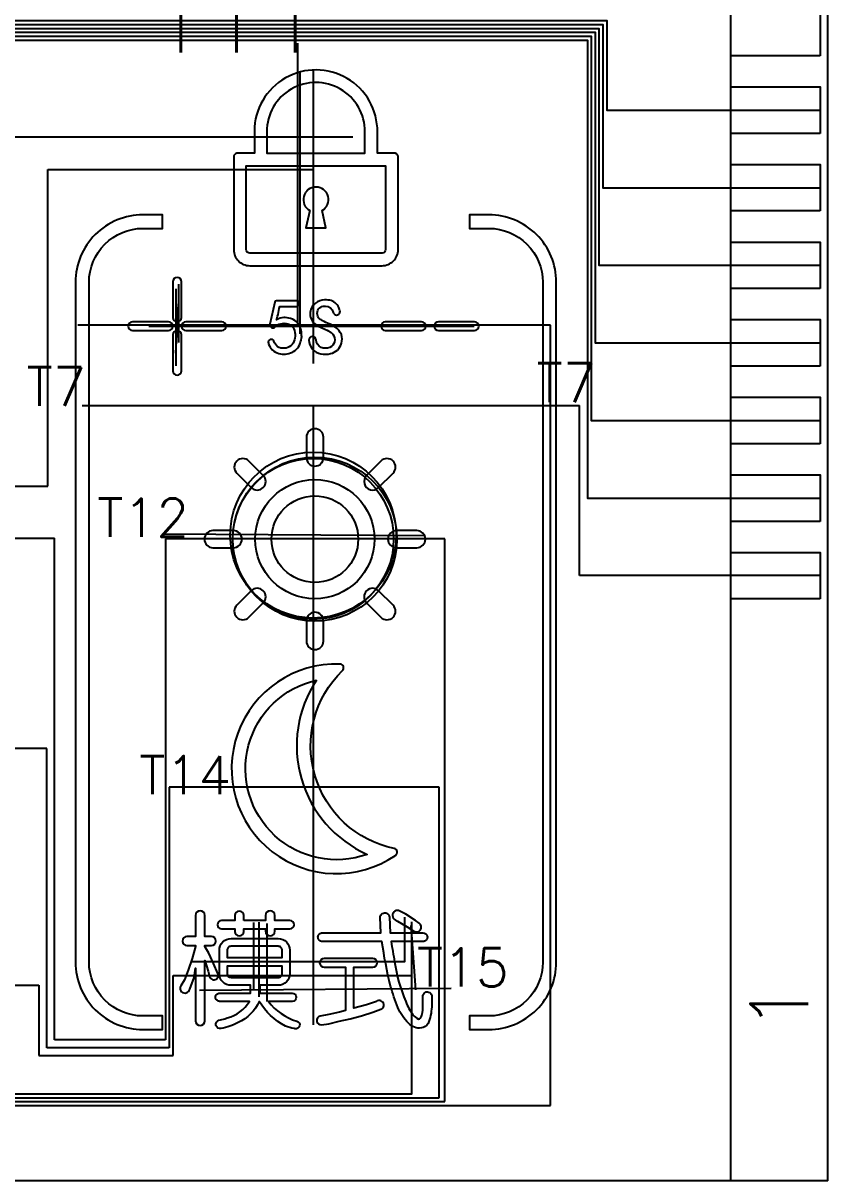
# Model space of a CAD drawing. Header units: millimetres. Extents: x -41 to 727, y -91 to 104.
# Drawn here: x 356.01 to 376.75, y 37.01 to 66.85 of the extents above; entities that cross this region are included whole.
import ezdxf
from ezdxf.enums import TextEntityAlignment as Align

# ---------------------------------------------------------------- set-up
doc = ezdxf.new("R2010")
doc.units = ezdxf.units.MM
doc.header["$LTSCALE"] = 3
doc.header["$MEASUREMENT"] = 0
for name, color, linetype in [('COM', 1, 'Continuous'), ('DIM', 102, 'Continuous'), ('SEG', 3, 'Continuous')]:
    doc.layers.add(name, color=color, linetype=linetype)
doc.styles.add('ROMANS', font='romans.shx')

msp = doc.modelspace()

# ---------------------------------------------------------------- linework, layer by layer
for p, q in [((374.251, 37.006), (374.251, 96.206)), ((376.751, 37.006), (376.751, 96.206)), ((376.751, 37.006), (301.751, 37.006))]:
    msp.add_line(p, q)
for points in [[(376.551, 66.006), (374.251, 66.006), (374.251, 67.206), (376.551, 67.206)], [(376.551, 64.006), (374.251, 64.006), (374.251, 65.206), (376.551, 65.206)], [(376.551, 62.006), (374.251, 62.006), (374.251, 63.206), (376.551, 63.206)], [(376.551, 60.006), (374.251, 60.006), (374.251, 61.206), (376.551, 61.206)], [(376.551, 58.006), (374.251, 58.006), (374.251, 59.206), (376.551, 59.206)], [(376.551, 56.006), (374.251, 56.006), (374.251, 57.206), (376.551, 57.206)], [(376.551, 54.006), (374.251, 54.006), (374.251, 55.206), (376.551, 55.206)], [(376.551, 52.006), (374.251, 52.006), (374.251, 53.206), (376.551, 53.206)]]:
    msp.add_lwpolyline(points, close=True)
for points in [[(365.672, 61.011), (365.672, 63.397, 0.414214), (365.574, 63.495), (365.14, 63.495), (365.14, 64.045, 1.000475), (361.966, 64.065), (361.966, 63.495), (361.532, 63.495, 0.414214), (361.434, 63.397), (361.434, 61.011, 0.414214), (361.848, 60.596), (365.258, 60.596, 0.414214)], [(364.817, 64.046, 1.007782), (362.288, 64.046), (362.288, 63.495), (364.817, 63.495)], [(365.258, 60.919), (361.848, 60.919, -0.414214), (361.757, 61.011), (361.757, 63.173), (365.349, 63.173), (365.349, 61.011, -0.414214)], [(363.395, 62.016), (363.297, 61.57), (363.809, 61.57), (363.711, 62.016, 3.847294)], [(357.355, 60.168), (357.355, 42.646, 0.414214), (359.095, 40.906), (359.595, 40.906), (359.595, 41.256), (359.095, 41.256, -0.414214), (357.705, 42.646), (357.705, 60.168, -0.414214), (359.095, 61.558), (359.595, 61.558), (359.595, 61.908), (359.095, 61.908, 0.414214)], [(369.401, 60.168), (369.401, 42.646, -0.414214), (368.011, 41.256), (367.511, 41.256), (367.511, 40.906), (368.011, 40.906, 0.414214), (369.751, 42.646), (369.751, 60.168, 0.414214), (368.011, 61.908), (367.511, 61.908), (367.511, 61.558), (368.011, 61.558, -0.414214)], [(359.865, 59.258, 1), (360.088, 59.258), (360.088, 60.183, 1), (359.865, 60.183)], [(362.369, 59.09, 0.758247), (362.506, 59.016), (362.529, 59.038), (362.566, 59.065), (362.606, 59.085), (362.651, 59.099), (362.691, 59.107), (362.739, 59.111), (362.784, 59.108), (362.827, 59.099), (362.854, 59.089), (362.894, 59.068), (362.93, 59.039), (362.963, 59.003), (362.984, 58.965), (363.001, 58.923), (363.013, 58.877), (363.019, 58.827), (363.017, 58.776), (363.011, 58.729), (363.001, 58.684), (362.987, 58.643), (362.965, 58.602), (362.938, 58.565), (362.905, 58.534), (362.867, 58.507), (362.867, 58.506), (362.83, 58.487), (362.789, 58.474), (362.744, 58.468), (362.695, 58.468), (362.643, 58.474), (362.634, 58.476), (362.598, 58.489), (362.566, 58.508), (362.537, 58.535), (362.511, 58.569), (362.488, 58.61), (362.471, 58.649, 0.97311), (362.328, 58.598), (362.335, 58.577), (362.354, 58.533), (362.375, 58.493), (362.4, 58.458), (362.428, 58.428), (362.459, 58.402), (362.469, 58.395), (362.509, 58.369), (362.551, 58.347), (362.594, 58.331), (362.638, 58.32), (362.683, 58.314), (362.718, 58.313), (362.767, 58.315), (362.813, 58.321), (362.857, 58.332), (362.899, 58.346), (362.937, 58.362), (362.978, 58.385), (363.016, 58.411), (363.051, 58.442), (363.078, 58.47), (363.106, 58.507), (363.128, 58.548), (363.147, 58.595), (363.16, 58.633), (363.172, 58.679), (363.181, 58.725), (363.187, 58.771), (363.186, 58.799), (363.184, 58.847), (363.179, 58.894), (363.171, 58.939), (363.164, 58.959), (363.148, 59.002), (363.128, 59.046), (363.107, 59.091), (363.106, 59.093), (363.079, 59.127), (363.046, 59.158), (363.007, 59.186), (362.963, 59.211), (362.946, 59.218), (362.902, 59.233), (362.856, 59.245), (362.81, 59.254), (362.763, 59.259), (362.722, 59.257), (362.678, 59.25), (362.633, 59.239), (362.587, 59.223), (362.539, 59.203), (362.544, 59.219), (362.555, 59.257), (362.566, 59.297), (362.576, 59.341), (362.587, 59.388), (362.598, 59.438), (362.609, 59.491), (362.619, 59.547), (363.059, 59.547, 1), (363.059, 59.691), (362.537, 59.691, 0.353058), (362.491, 59.654)], [(363.998, 59.393, 1), (364.173, 59.434, 0.063058), (364.127, 59.55, 0.254133), (363.868, 59.711), (363.822, 59.715), (363.777, 59.715, 0.169471), (363.546, 59.63, 0.540556), (363.56, 59.072), (363.598, 59.048, 0.034359), (363.721, 58.988, -0.030017), (363.885, 58.911, -0.106833), (363.992, 58.827, -0.499096), (363.908, 58.485, -0.196646), (363.686, 58.491, -0.279469), (363.556, 58.686, 0.96722), (363.372, 58.677, 0.354727), (363.681, 58.325, 0.103245), (363.93, 58.33, 0.290681), (364.213, 58.596, 0.145023), (364.209, 58.821, 0.155404), (364.052, 59.014), (364.014, 59.039, 0.029471), (363.891, 59.1, -0.022242), (363.725, 59.175, -0.071058), (363.65, 59.226, -0.428137), (363.647, 59.511, -0.150721), (363.774, 59.555), (363.797, 59.555, -0.359211)], [(358.828, 59.146, 1), (358.828, 58.924), (359.754, 58.924, 1), (359.754, 59.146)], [(360.199, 58.924), (361.125, 58.924, 1), (361.125, 59.146), (360.199, 59.146, 1)], [(365.343, 59.146, 1), (365.343, 58.924), (366.272, 58.924, 1), (366.272, 59.146)], [(366.71, 58.924), (367.639, 58.924, 1), (367.639, 59.146), (366.71, 59.146, 1)], [(360.088, 58.812, 1), (359.865, 58.812), (359.865, 57.887, 1), (360.088, 57.887)], [(363.307, 56.173), (363.307, 55.649, 1), (363.748, 55.649), (363.748, 56.173, 1)], [(361.514, 55.248), (361.884, 54.877, 1), (362.196, 55.189), (361.826, 55.56, 1)], [(365.229, 55.56), (364.859, 55.189, 1), (365.171, 54.877), (365.541, 55.248, 1)], [(360.9, 53.325), (361.424, 53.325, 1), (361.424, 53.766), (360.9, 53.766, 1)], [(366.155, 53.766), (365.631, 53.766, 1), (365.631, 53.325), (366.155, 53.325, 1)], [(361.826, 51.532), (362.196, 51.903, 1), (361.884, 52.215), (361.514, 51.844, 1)], [(365.541, 51.844), (365.171, 52.215, 1), (364.859, 51.903), (365.229, 51.532, 1)], [(363.748, 50.919), (363.748, 51.443, 1), (363.307, 51.443), (363.307, 50.919, 1)], [(365.605, 45.395, 0.66148), (365.57, 45.573, -0.601431), (364.238, 50.158, 0.66148), (364.172, 50.328, 1.37923)], [(363.568, 49.913, 0.463864), (364.873, 45.422, -1.063754)], [(360.45, 41.132, 1), (360.689, 41.132), (360.689, 42.686), (360.776, 42.411), (360.811, 42.274, 1.083332), (361.028, 42.347), (360.914, 42.611), (360.789, 42.874), (360.689, 43.05), (360.689, 43.075), (360.864, 43.075, 1), (360.864, 43.301), (360.689, 43.301), (360.689, 43.849, 1), (360.45, 43.849), (360.45, 43.301), (360.225, 43.301, 1), (360.225, 43.075), (360.45, 43.075), (360.45, 43.05), (360.363, 42.737), (360.262, 42.436), (360.162, 42.185), (360.07, 42.029, 1.034631), (360.283, 41.913), (360.3, 41.947), (360.413, 42.248), (360.45, 42.486)], [(361.692, 43.715), (361.692, 43.846, 1), (361.466, 43.846), (361.466, 43.715), (361.121, 43.715, 1), (361.121, 43.501), (361.466, 43.501), (361.466, 43.432, 1), (361.692, 43.432), (361.692, 43.501), (362.256, 43.501), (362.256, 43.438, 1), (362.494, 43.438), (362.494, 43.501), (362.883, 43.501, 1), (362.883, 43.715), (362.494, 43.715), (362.494, 43.847, 1), (362.256, 43.847), (362.256, 43.715)], [(363.719, 43.175, -0.414773), (363.606, 43.288, -0.418757), (363.721, 43.401), (365.23, 43.401), (365.21, 43.791, -1), (365.448, 43.801), (365.468, 43.401), (366.314, 43.401, -0.358299), (366.425, 43.31), (366.427, 43.288, -0.420137), (366.312, 43.175), (365.493, 43.175, 0.003686), (365.581, 42.653, 0.067254), (365.871, 41.626, 0.070382), (366.056, 41.289, 0.14433), (366.197, 41.175, 0.328766), (366.25, 41.202), (366.257, 41.213), (366.263, 41.225), (366.273, 41.252), (366.282, 41.278, 0.08709), (366.308, 41.542), (366.308, 41.639), (366.308, 41.76, -1.015743), (366.543, 41.756, -0.005832), (366.539, 41.545, -0.085504), (366.465, 41.113, -0.241298), (366.318, 40.959, -0.274529), (365.977, 41.039), (365.94, 41.072, -0.106043), (365.668, 41.472, -0.03263), (365.478, 42.024, -0.024523), (365.255, 43.175)], [(366.217, 43.647), (366.12, 43.715), (365.869, 43.878), (365.718, 43.961, 1.004461), (365.595, 43.735), (365.656, 43.702), (365.907, 43.552), (366.081, 43.442, 0.979106)], [(361.072, 41.633, -0.417731), (360.965, 41.74, -0.416951), (361.072, 41.846), (361.867, 41.846), (361.867, 42.047), (361.367, 42.047, -0.417134), (361.064, 42.349), (361.065, 42.948, -0.418414), (361.367, 43.251), (362.582, 43.251, -0.414972), (362.882, 42.95), (362.882, 42.348, -0.414214), (362.581, 42.047), (362.106, 42.047), (362.106, 41.846), (362.94, 41.846, -1), (362.94, 41.633), (362.331, 41.633, 0.16977), (363.062, 41.125, -0.977966), (363.01, 40.926), (362.993, 40.93, -0.058284), (362.77, 40.993, -0.141584), (362.093, 41.633, -0.180398), (361.548, 41.085, -0.077769), (361.108, 40.931, -0.980557), (361.053, 41.144, 0.005598), (361.205, 41.184), (361.268, 41.204, 0.190721), (361.842, 41.633)], [(362.682, 42.951, 0.414214), (362.582, 43.051), (361.365, 43.051, 0.414214), (361.265, 42.951), (361.265, 42.95), (361.265, 42.762), (362.682, 42.762)], [(363.888, 41.295), (363.664, 41.253, 0.979603), (363.701, 41.03), (363.888, 41.056), (364.152, 41.119), (364.44, 41.182), (364.728, 41.257), (365.017, 41.357), (365.225, 41.427, 1.07359), (365.135, 41.642), (365.117, 41.633), (364.854, 41.545), (364.528, 41.458), (364.528, 42.511), (365.023, 42.511, 1), (365.023, 42.737), (363.763, 42.737, 1), (363.763, 42.511), (364.315, 42.511), (364.315, 41.395), (364.164, 41.357)], [(361.264, 42.348, 0.413961), (361.365, 42.247), (362.581, 42.247, 0.414214), (362.682, 42.348), (362.682, 42.536), (361.265, 42.536)]]:
    msp.add_lwpolyline(points, format="xyb", close=True)
for radius in [1.537, 1.117]:
    msp.add_circle((363.527, 53.546), radius)
at = {"layer": 'COM', "color": 6}
for p, q in [((355.758, 63.921), (364.508, 63.921)), ((369.601, 59.067), (357.419, 59.067)), ((369.601, 38.948), (369.601, 59.067)), ((304.744, 38.948), (369.601, 38.948))]:
    msp.add_line(p, q, dxfattribs=at)
at = {"layer": 'COM', "color": 4}
for p, q in [((350.443, 53.574), (356.813, 53.574)), ((356.813, 40.637), (356.813, 53.574)), ((366.881, 53.551), (359.674, 53.551)), ((359.674, 53.551), (359.674, 40.637)), ((366.881, 39.048), (366.881, 53.551)), ((359.674, 40.637), (356.813, 40.637)), ((304.844, 39.048), (366.881, 39.048))]:
    msp.add_line(p, q, dxfattribs=at)
at = {"layer": 'COM', "color": 2}
for p, q in [((356.613, 48.147), (349.946, 48.147)), ((356.613, 40.437), (356.613, 48.147)), ((366.731, 47.154), (359.774, 47.154)), ((359.774, 47.154), (359.774, 40.437)), ((366.731, 39.148), (366.731, 47.154)), ((359.774, 40.437), (356.613, 40.437)), ((304.944, 39.148), (366.731, 39.148))]:
    msp.add_line(p, q, dxfattribs=at)
at = {"layer": 'COM'}
for p, q in [((359.874, 40.237), (359.874, 42.299)), ((359.874, 42.299), (366.024, 42.299)), ((350.146, 42.052), (356.413, 42.052)), ((356.413, 42.052), (356.413, 40.237)), ((356.413, 40.237), (359.874, 40.237))]:
    msp.add_line(p, q, dxfattribs=at)
at = {"layer": 'COM', "color": 6}
for points in [[(363.143, 65.589), (363.143, 58.842)], [(360.007, 60.116), (360.007, 58.615)]]:
    msp.add_lwpolyline(points, dxfattribs=at)
at = {"layer": 'COM'}
for points in [[(301.951, 58.606), (305.044, 58.606), (305.044, 39.248), (366.024, 39.248), (366.024, 43.684)], [(362.287, 43.642), (362.287, 41.633)]]:
    msp.add_lwpolyline(points, dxfattribs=at)
at = {"layer": 'COM', "color": 4}
msp.add_circle((363.484, 53.551), 2.073, dxfattribs=at)
at = {"layer": 'DIM'}
for points in [[(363.084, 59.075), (363.084, 66.335)], [(359.942, 58.34), (360.011, 59.615)], [(359.197, 59.075), (367.505, 59.075)], [(366.375, 53.636), (359.626, 53.674)], [(361.953, 41.931), (361.955, 43.667)], [(366.127, 41.926), (366.007, 43.592)], [(360.552, 41.919), (367.041, 41.975)]]:
    msp.add_lwpolyline(points, dxfattribs=at)
msp.add_circle((363.527, 53.546), 2.115, dxfattribs=at)
at = {"layer": 'SEG'}
for p, q in [((363.484, 65.642), (363.484, 58.078)), ((356.644, 54.914), (356.644, 63.076)), ((356.644, 63.076), (363.484, 63.076)), ((357.528, 56.992), (370.351, 56.992)), ((363.484, 56.992), (363.484, 41.029)), ((370.351, 52.606), (370.351, 56.992)), ((348.553, 54.914), (356.644, 54.914)), ((376.551, 52.606), (370.351, 52.606))]:
    msp.add_line(p, q, dxfattribs=at)
for points in [[(343.81, 92.712), (343.81, 90.828), (331.683, 90.828), (331.683, 83.806), (326.037, 78.237), (330.796, 72.277), (330.796, 66.713), (370.851, 66.713), (370.851, 60.606), (376.551, 60.606)], [(327.23, 87.183), (322.222, 83.222), (321.7, 72.771), (326.175, 68.834), (326.175, 66.613), (370.751, 66.613), (370.751, 58.606), (376.551, 58.606)], [(340.176, 87.183), (335.168, 83.222), (334.646, 72.771), (339.121, 68.834), (339.121, 66.813), (370.951, 66.813), (370.951, 62.606), (376.551, 62.606)], [(347.339, 70.131), (347.339, 82.881), (343.692, 82.881), (338.983, 78.237), (343.742, 72.277), (343.742, 66.913), (371.051, 66.913), (371.051, 64.606), (376.551, 64.606)], [(325.329, 60.578), (354.731, 60.578), (354.731, 66.413), (370.551, 66.413), (370.551, 54.606), (376.551, 54.606)], [(328.207, 64.738), (352.658, 64.738), (352.658, 66.513), (370.651, 66.513), (370.651, 56.606), (376.551, 56.606)], [(359.943, 60), (359.943, 58.013)], [(359.245, 59.041), (367.631, 59.041)], [(360.336, 42.658), (365.843, 42.658), (365.843, 43.804)], [(362.08, 43.67), (362.08, 41.746)]]:
    msp.add_lwpolyline(points, dxfattribs=at)
msp.add_circle((363.484, 53.652), 2.139, dxfattribs=at)

# ---------------------------------------------------------------- texts
at = {"style": 'ROMANS'}
msp.add_text('1', height=1.49, rotation=90, dxfattribs=at).set_placement((375.501, 41.506), align=Align.MIDDLE)
at = {"layer": 'DIM', "linetype": 'Continuous', "ltscale": 0.5, "style": 'ROMANS'}
for s, height, p in [('T11', 1.7632, (359.466, 66.088)), ('T7', 1, (356.088, 56.984)), ('T7', 1, (369.237, 57.08)), ('T12', 0.9874, (357.914, 53.607)), ('T14', 0.9874, (359, 46.969)), ('T15', 0.9874, (366.156, 42.014))]:
    msp.add_text(s, height=height, dxfattribs=at).set_placement(p)

doc.saveas('drawing.dxf')
